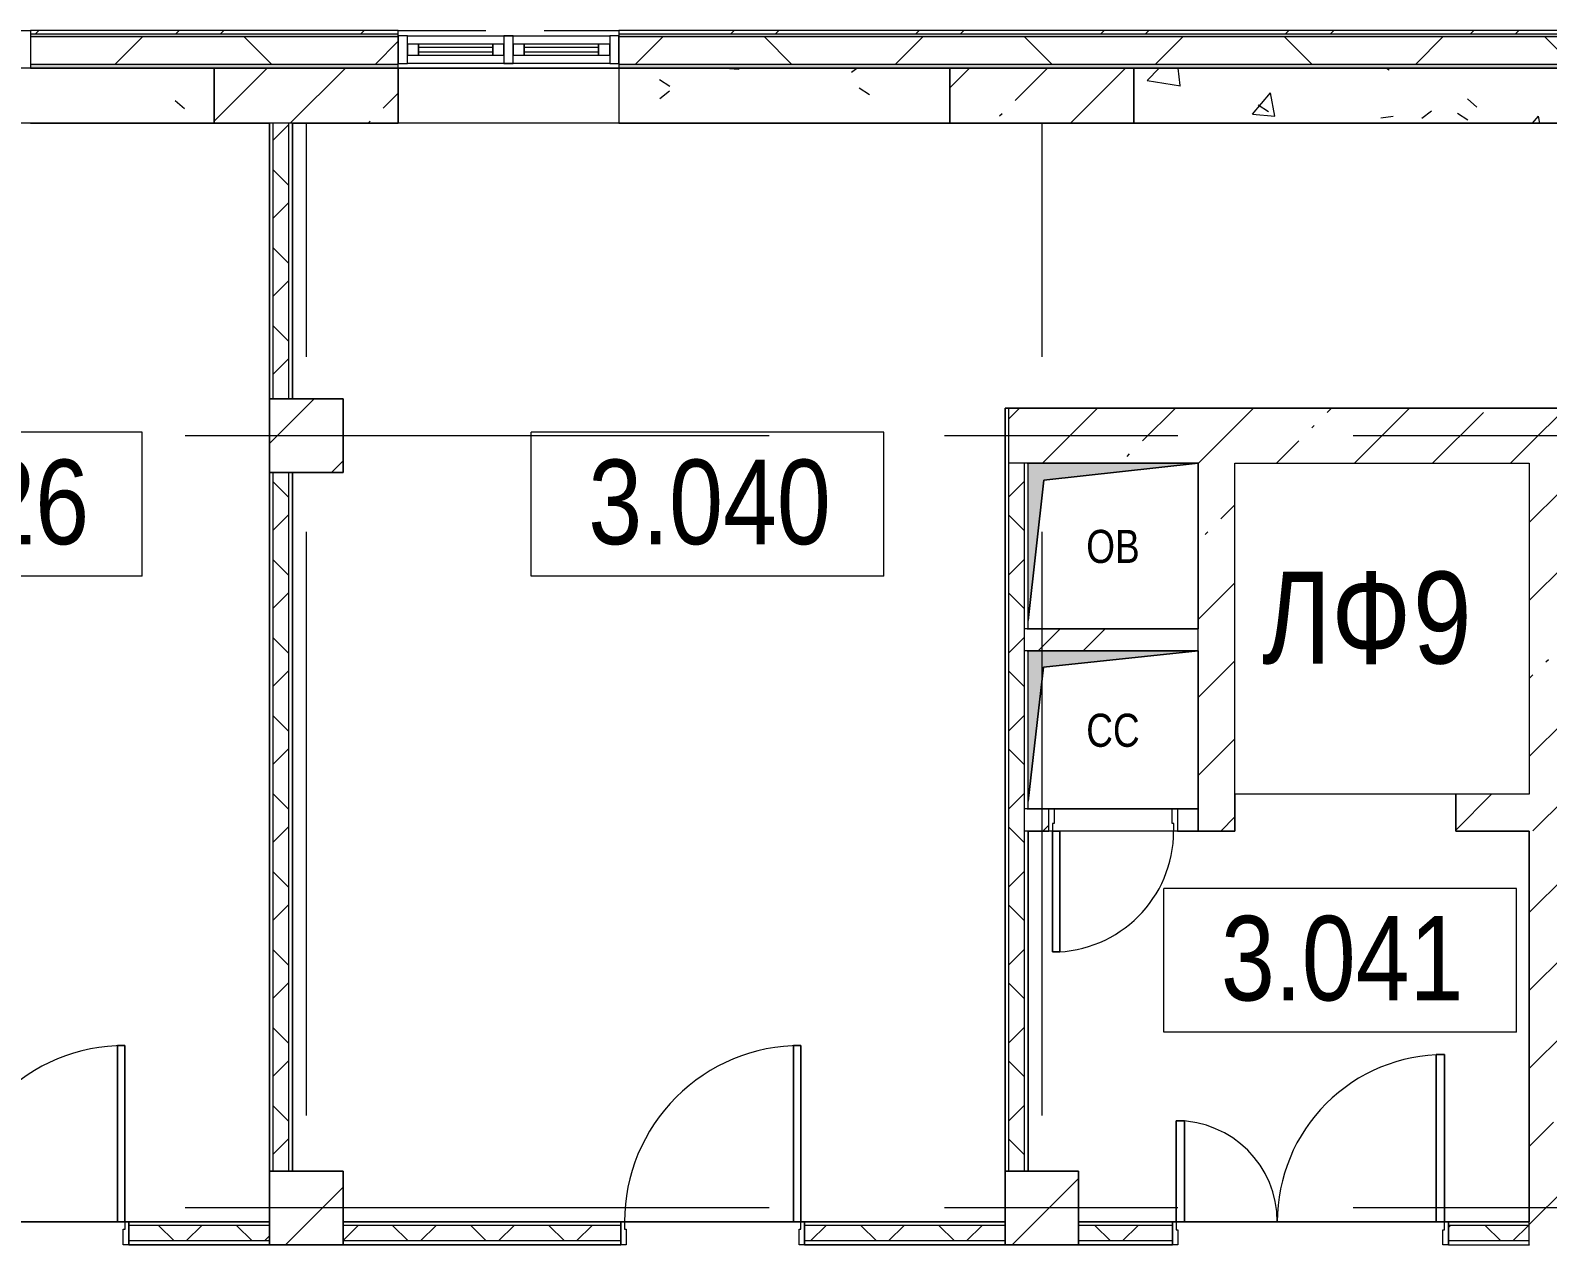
# Model space of a CAD drawing. Header units: millimetres. Extents: x 92932 to 275892, y -43515 to 30371.
# Drawn here: x 200677 to 208927, y 19317 to 25922 of the extents above; entities that cross this region are included whole.
import ezdxf

# ---------------------------------------------------------------- set-up
doc = ezdxf.new("R2010")
doc.units = ezdxf.units.MM
for name, pattern in [('IMPORT-01 Штриховая _2 мм_', [600, 400, -200]), ('Осевые', [6350, 1270, -952.5, 3175, -952.5]), ('Сверху', [793.75, 476.25, -317.5])]:
    doc.linetypes.add(name, pattern=pattern)
for name, color, linetype, lineweight in [('_Разделитель помещений_', 7, 'IMPORT-01 Штриховая _2 мм_', 9), ('Двери', 7, 'Continuous', 9), ('Импосты витража', 7, 'Continuous', 9), ('Импосты витража-1', 7, 'Continuous', 18), ('Каркас_Импост', 7, 'Continuous', 9), ('Марки помещений', 7, 'Continuous', 9), ('Обобщенные модели', 7, 'Continuous', 9), ('Обобщенные модели-3', 7, 'Continuous', 18), ('Общие ребра', 7, 'Continuous', 9), ('Окна', 7, 'Continuous', 9), ('Окна-1', 7, 'Сверху', 9), ('Окна-2', 7, 'Continuous', 18), ('Оси-1', 7, 'Осевые', 9), ('Панель', 7, 'Continuous', 9), ('Перекрытия', 7, 'Continuous', 9), ('Стены', 7, 'Continuous', 9), ('Стены-1', 7, 'Continuous', 18), ('Текстовые примечания', 7, 'Continuous', 9), ('Типовые аннотации', 7, 'Continuous', 9), ('Черная _1 сплошная', 7, 'Continuous', 9), ('Штриховка разреза-1', 7, 'Continuous', 9), ('Элементы узлов', 7, 'Continuous', 9)]:
    doc.layers.add(name, color=color, linetype=linetype, lineweight=lineweight)
doc.layers.add('Обобщенные модели-2', color=7, linetype='Continuous', lineweight=9, true_color=0xffbc79)
doc.styles.add('Arial', font='Arial.ttf', dxfattribs={"width": 0.8, "height": 180})
doc.styles.add('Arial Narrow', font='Arial Narrow.ttf', dxfattribs={"height": 500})
doc.styles.add('Arial Narrow_1', font='Arial Narrow.ttf', dxfattribs={"height": 460})
pattern_1 = [(45, (120245.78, 0), (-212.132, 212.132), []), (135, (120245.78, 0), (-212.132, -212.132), [])]
pattern_2 = [(45, (0, 0), (-493.914, 493.914), []), (45, (493.9, 0), (-493.914, 493.914), [873.125, -174.625, 6.706, -167.919])]
pattern_3 = [(45, (120245.8, 0), (-424.264, 424.264), [600, -100, 20, -100]), (45, (120245.8, 424), (-424.264, 424.264), [])]
pattern_4 = [(0, (120245.78, 0), (812.8, 203.2), [67.056, -542.544, 67.056, -542.544, -3251.2]), (0, (120245.78, 0), (812.8, 203.2), [-1219.2, 67.056, -1152.144, 67.056, -542.544, -1422.4]), (0, (120245.78, 0), (812.8, 203.2), [-3048, 67.056, -339.344, 67.056, -948.944]), (120, (120550.58, 101.6), (-582.37636, 602.30545), [67.056, -542.544, 67.056, -542.544, -3251.2]), (120, (120550.58, 101.6), (-582.37636, 602.30545), [-1219.2, 67.056, -1152.144, 67.056, -542.544, -1422.4]), (120, (120550.58, 101.6), (-582.37636, 602.30545), [-3048, 67.056, -339.344, 67.056, -948.944]), (240, (120652.18, 508), (-230.42364, -805.50545), [67.056, -542.544, 67.056, -542.544, -3251.2]), (240, (120652.18, 508), (-230.42364, -805.50545), [-1219.2, 67.056, -1152.144, 67.056, -542.544, -1422.4]), (240, (120652.18, 508), (-230.42364, -805.50545), [-3048, 67.056, -339.344, 67.056, -948.944])]
pattern_5 = [(45, (120245.8, 0), (-502.8943, 502.8943), []), (45, (120245.8, 762), (-502.8943, 502.8943), [])]
pattern_6 = [(50, (120245.8, 0), (1457.472, -127.512), [152.4, -1676.4]), (355, (120245.8, 0), (-281.942, 1528.454), [121.92, -1341.12]), (100.451, (120367.2, -10.6), (1175.541, 1400.933), [129.52, -1424.72]), (46.184, (120245.8, 406.4), (2168.632, -336.342), [228.6, -2514.6]), (96.636, (120426.5, 378.4), (1899.22, 1979.42), [194.28, -2137.08]), (351.184, (120245.8, 406.4), (1899.24, 1979.4), [182.88, -2011.68]), (21, (120449, 304.8), (1212.915, -818.121), [152.4, -1676.4]), (326, (120449, 304.8), (494.417, 1473.504), [121.92, -1341.12]), (71.451, (120550, 236.6), (1707.337, 655.37), [129.52, -1424.72]), (37.5, (120245.8, 0), (24.7094, 676.4402), [67.056, -1257.808, 67.056, -1294.384, -1346.2]), (37.5, (120245.8, 0), (24.7094, 676.4402), [-2686.304, 67.056, -1279.144]), (7.5, (120245.8, 0), (534.558, 801.444), [67.056, -709.168, 67.056, -1227.328, -513.08]), (7.5, (120245.8, 0), (534.558, 801.444), [-2070.608, 67.056, -446.024]), (327.5, (119792.65, 0), (1084.7275, -45.8312), [67.056, -440.944, 67.056, -1517.904, -2103.12]), (327.5, (119792.65, 0), (1084.7275, -45.8312), [-2092.96, 67.056, -2036.064]), (317.5, (119589.45, 0), (1185.035, 203.414), [67.056, -593.344, 67.056, -985.52, -1493.52]), (317.5, (119589.45, 0), (1185.035, 203.414), [-1712.976, 67.056, -1426.464])]

# ---------------------------------------------------------------- blocks, each defined once
blk = doc.blocks.new('Дверь - Полуторная_001 - ДВ20__21-15-6256089-План 3-го этажа на отм_ _4_200')
at = {"layer": 'Двери'}
for p, q in [((-729, -62.5), (-684, -62.5)), ((-729, -971.5), (-729, -62.5)), ((-684, -62.5), (-684, -971.5)), ((729, -62.5), (684, -62.5)), ((684, -62.5), (684, -611.5)), ((729, -611.5), (729, -62.5)), ((684, -611.5), (729, -611.5)), ((-684, -971.5), (-729, -971.5))]:
    blk.add_line(p, q, dxfattribs=at)
for centre, radius, start, end in [((-729, -62.5), 909, 270, 0), ((729, -62.5), 549, 180, 270)]:
    blk.add_arc(centre, radius, start, end, dxfattribs=at)
at = {"layer": 'Каркас_Импост'}
for p, q in [((-750, 62.5), (-720, 62.5)), ((-750, -62.5), (-750, 62.5)), ((-720, 62.5), (-720, -17.5)), ((720, 62.5), (750, 62.5)), ((720, -17.5), (720, 62.5)), ((750, 62.5), (750, -62.5)), ((-730, -62.5), (-750, -62.5)), ((-730, -17.5), (-730, -62.5)), ((-720, -17.5), (-730, -17.5)), ((730, -17.5), (720, -17.5)), ((730, -62.5), (730, -17.5)), ((750, -62.5), (730, -62.5))]:
    blk.add_line(p, q, dxfattribs=at)
at = {"layer": 'Панель'}
for p, q in [((-684, -62.5), (-729, -62.5)), ((-729, -62.5), (-729, -971.5)), ((-684, -971.5), (-684, -62.5)), ((684, -62.5), (729, -62.5)), ((684, -611.5), (684, -62.5)), ((729, -62.5), (729, -611.5)), ((729, -611.5), (684, -611.5)), ((-729, -971.5), (-684, -971.5))]:
    blk.add_line(p, q, dxfattribs=at)
blk = doc.blocks.new('Дверь - Однопольная - ДВ11__21х10-6240696-План 3-го этажа на отм_ _4_200')
at = {"layer": 'Двери'}
for p, q in [((-479, -62.5), (-439, -62.5)), ((-479, -1020.5), (-479, -62.5)), ((-439, -62.5), (-439, -1020.5)), ((-439, -1020.5), (-479, -1020.5))]:
    blk.add_line(p, q, dxfattribs=at)
blk.add_arc((-479, -62.5), 958, 270, 0, dxfattribs=at)
at = {"layer": 'Каркас_Импост'}
for p, q in [((-500, 62.5), (-470, 62.5)), ((-500, -62.5), (-500, 62.5)), ((-470, 62.5), (-470, -22.5)), ((470, 62.5), (500, 62.5)), ((470, -22.5), (470, 62.5)), ((500, 62.5), (500, -62.5)), ((-480, -62.5), (-500, -62.5)), ((-480, -22.5), (-480, -62.5)), ((-470, -22.5), (-480, -22.5)), ((480, -22.5), (470, -22.5)), ((480, -62.5), (480, -22.5)), ((500, -62.5), (480, -62.5))]:
    blk.add_line(p, q, dxfattribs=at)
at = {"layer": 'Панель'}
for p, q in [((-439, -62.5), (-479, -62.5)), ((-479, -62.5), (-479, -1020.5)), ((-439, -1020.5), (-439, -62.5)), ((-479, -1020.5), (-439, -1020.5))]:
    blk.add_line(p, q, dxfattribs=at)
blk = doc.blocks.new('Обобщенные модели 6 - Обобщенные модели 6-1062437-План 3-го этажа на отм_ _4_200')
at = {"layer": 'Обобщенные модели'}
h = blk.add_hatch(dxfattribs=at)
h.set_pattern_fill('FP_3', color=256, style=0, pattern_type=2)
h.set_pattern_definition(pattern_2)
h.paths.add_polyline_path([(82131.6, 23517.1), (82131.6, 23917.1), (81731.6, 23917.1), (81731.6, 23517.1)], flags=0)
at = {"layer": 'Обобщенные модели-3'}
for p, q in [((82131.6, 23917.1), (81731.6, 23917.1)), ((81731.6, 23917.1), (81731.6, 23517.1)), ((82131.6, 23517.1), (82131.6, 23917.1)), ((81731.6, 23517.1), (82131.6, 23517.1))]:
    blk.add_line(p, q, dxfattribs=at)
blk = doc.blocks.new('Обобщенные модели 12 - Обобщенные модели 12-1067619-План 3-го этажа на отм_ _4_200')
at = {"layer": 'Обобщенные модели'}
h = blk.add_hatch(dxfattribs=at)
h.set_pattern_fill('FP_3', color=256, style=0, pattern_type=2)
h.set_pattern_definition(pattern_2)
h.paths.add_polyline_path([(82131.6, 19317.1), (82131.6, 19717.1), (81731.6, 19717.1), (81731.6, 19317.1)], flags=0)
h = blk.add_hatch(dxfattribs=at)
h.set_pattern_fill('FP_3', color=256, style=0, pattern_type=2)
h.set_pattern_definition(pattern_2)
h.paths.add_polyline_path([(86131.6, 19317.1), (86131.6, 19717.1), (85731.6, 19717.1), (85731.6, 19317.1)], flags=0)
at = {"layer": 'Обобщенные модели-3'}
for p, q in [((82131.6, 19717.1), (81731.6, 19717.1)), ((81731.6, 19717.1), (81731.6, 19317.1)), ((82131.6, 19317.1), (82131.6, 19717.1)), ((86131.6, 19717.1), (85731.6, 19717.1)), ((85731.6, 19717.1), (85731.6, 19317.1)), ((86131.6, 19317.1), (86131.6, 19717.1)), ((81731.6, 19317.1), (82131.6, 19317.1)), ((85731.6, 19317.1), (86131.6, 19317.1))]:
    blk.add_line(p, q, dxfattribs=at)
blk = doc.blocks.new('M_Окно-Квадратный проем - 1200 x 11450 mm-V11-План 3-го этажа на отм_ _4_200')
at = {"layer": 'Окна'}
for p, q in [((-608.2, -102.5), (-608.2, 102.5)), ((591.8, 102.5), (591.8, -102.5))]:
    blk.add_line(p, q, dxfattribs=at)
at = {"layer": 'Окна-1'}
for p, q in [((-608.2, 102.5), (591.8, 102.5)), ((591.8, -102.5), (-608.2, -102.5))]:
    blk.add_line(p, q, dxfattribs=at)
blk = doc.blocks.new('M_Окно-Квадратный проем - 1200 x 11450 mm-V12-План 3-го этажа на отм_ _4_200')
at = {"layer": 'Окна'}
for p, q in [((-608.2, -150), (-608.2, 150)), ((591.8, 150), (591.8, -150))]:
    blk.add_line(p, q, dxfattribs=at)
at = {"layer": 'Окна-1'}
for p, q in [((-608.2, 150), (591.8, 150)), ((591.8, -150), (-608.2, -150))]:
    blk.add_line(p, q, dxfattribs=at)
blk = doc.blocks.new('Панель окно - Верхнее левое-8277192-План 3-го этажа на отм_ _4_200')
at = {"layer": 'Окна'}
for p, q in [((202.5, 30), (-202.5, 30)), ((-202.5, 30), (-202.5, -30)), ((202.5, -30), (202.5, 30)), ((-202.5, -30), (202.5, -30))]:
    blk.add_line(p, q, dxfattribs=at)
at = {"layer": 'Окна-2'}
for p, q in [((-202.5, 30), (-262.5, 30)), ((-262.5, 30), (-262.5, -30)), ((-202.5, -30), (-202.5, 30)), ((202.5, 12.5), (-202.5, 12.5)), ((-202.5, 12.5), (-202.5, -12.5)), ((202.5, 30), (202.5, -30)), ((262.5, 30), (202.5, 30)), ((202.5, -12.5), (202.5, 12.5)), ((262.5, -30), (262.5, 30)), ((-262.5, -30), (-202.5, -30)), ((-202.5, -12.5), (202.5, -12.5)), ((202.5, -30), (262.5, -30))]:
    blk.add_line(p, q, dxfattribs=at)
blk = doc.blocks.new('Панель окно - Верхнее правое-8277188-План 3-го этажа на отм_ _4_200')
at = {"layer": 'Окна'}
for p, q in [((202.5, 30), (-202.5, 30)), ((-202.5, 30), (-202.5, -30)), ((202.5, -30), (202.5, 30)), ((-202.5, -30), (202.5, -30))]:
    blk.add_line(p, q, dxfattribs=at)
at = {"layer": 'Окна-2'}
for p, q in [((-202.5, 30), (-262.5, 30)), ((-262.5, 30), (-262.5, -30)), ((-202.5, -30), (-202.5, 30)), ((202.5, 12.5), (-202.5, 12.5)), ((-202.5, 12.5), (-202.5, -12.5)), ((202.5, 30), (202.5, -30)), ((262.5, 30), (202.5, 30)), ((202.5, -12.5), (202.5, 12.5)), ((262.5, -30), (262.5, 30)), ((-262.5, -30), (-202.5, -30)), ((-202.5, -12.5), (202.5, -12.5)), ((202.5, -30), (262.5, -30))]:
    blk.add_line(p, q, dxfattribs=at)
blk = doc.blocks.new('Прямоугольный импост - Прямоугольный импост 1-2037709-План 3-го этажа на отм_ _4_200')
at = {"layer": 'Импосты витража-1'}
for p, q in [((-50, 75), (0, 75)), ((-50, -75), (-50, 75)), ((0, 75), (0, -75)), ((0, -75), (-50, -75))]:
    blk.add_line(p, q, dxfattribs=at)
blk = doc.blocks.new('Прямоугольный импост - Прямоугольный импост 1-2108582-План 3-го этажа на отм_ _4_200')
at = {"layer": 'Импосты витража-1'}
for p, q in [((-25, 75), (25, 75)), ((-25, -75), (-25, 75)), ((25, 75), (25, -75)), ((25, -75), (-25, -75))]:
    blk.add_line(p, q, dxfattribs=at)
blk = doc.blocks.new('Прямоугольный импост - Прямоугольный импост 1-2125096-План 3-го этажа на отм_ _4_200')
at = {"layer": 'Импосты витража'}
for p, q in [((82481.6, 25742.1), (82481.6, 25892.1)), ((82481.6, 25892.1), (83031.6, 25892.1)), ((83031.6, 25742.1), (82481.6, 25742.1))]:
    blk.add_line(p, q, dxfattribs=at)
blk = doc.blocks.new('Прямоугольный импост - Прямоугольный импост 1-2125097-План 3-го этажа на отм_ _4_200')
at = {"layer": 'Импосты витража'}
for p, q in [((83031.6, 25892.1), (83581.6, 25892.1)), ((83581.6, 25892.1), (83581.6, 25742.1)), ((83581.6, 25742.1), (83031.6, 25742.1))]:
    blk.add_line(p, q, dxfattribs=at)
blk = doc.blocks.new('Прямоугольный импост - Прямоугольный импост 1-2037714-План 3-го этажа на отм_ _4_200')
at = {"layer": 'Импосты витража-1'}
for p, q in [((0, 75), (-50, 75)), ((-50, 75), (-50, -75)), ((0, -75), (0, 75)), ((-50, -75), (0, -75))]:
    blk.add_line(p, q, dxfattribs=at)
blk = doc.blocks.new('170_ОтверстиеПрямоугольноеВертикальное - 170_ОтверстиеПрямоугольноеВертикальное-5689156-План 3-го этажа на отм_ _4_200')
at = {"layer": 'Обобщенные модели'}
for p, q in [((-465, 450), (465, 450)), ((465, 450), (465, -450)), ((465, -450), (-465, -450))]:
    blk.add_line(p, q, dxfattribs=at)
blk = doc.blocks.new('170_ОтверстиеПрямоугольноеВертикальное - 170_ОтверстиеПрямоугольноеВертикальное-5689158-План 3-го этажа на отм_ _4_200')
at = {"layer": 'Обобщенные модели'}
for p, q in [((-465, 430), (465, 430)), ((465, 430), (465, -430)), ((465, -430), (-465, -430))]:
    blk.add_line(p, q, dxfattribs=at)
blk = doc.blocks.new('Дверь - Однопольная без ручки - ДТ2_21х7-6220680-План 3-го этажа на отм_ _4_200')
at = {"layer": 'Двери'}
for p, q in [((-329, -60), (-289, -60)), ((-329, -718), (-329, -60)), ((-289, -60), (-289, -718)), ((-289, -718), (-329, -718))]:
    blk.add_line(p, q, dxfattribs=at)
blk.add_arc((-329, -60), 658, 270, 0, dxfattribs=at)
at = {"layer": 'Каркас_Импост'}
for p, q in [((-350, 60), (-320, 60)), ((-350, -60), (-350, 60)), ((-320, 60), (-320, -20)), ((320, 60), (350, 60)), ((320, -20), (320, 60)), ((350, 60), (350, -60)), ((-330, -60), (-350, -60)), ((-330, -20), (-330, -60)), ((-320, -20), (-330, -20)), ((330, -20), (320, -20)), ((330, -60), (330, -20)), ((350, -60), (330, -60))]:
    blk.add_line(p, q, dxfattribs=at)
at = {"layer": 'Панель'}
for p, q in [((-289, -60), (-329, -60)), ((-329, -60), (-329, -718)), ((-289, -718), (-289, -60)), ((-329, -718), (-289, -718))]:
    blk.add_line(p, q, dxfattribs=at)
blk = doc.blocks.new('M_Дверь-Проем - 1200 x 2200 mm-4670835-План 3-го этажа на отм_ _4_200')
at = {"layer": 'Черная _1 сплошная'}
blk.add_line((-608.2, -100), (591.8, -100), dxfattribs=at)
blk = doc.blocks.new('Марка помещения_Р - Марка помещения-4575829-План 3-го этажа на отм_ _4_200')
at = {"layer": 'Марки помещений'}
for p, q in [((-4.79375, -1.95625), (-4.79375, 1.95625)), ((4.79375, 1.95625), (-4.79375, 1.95625)), ((4.79375, -1.95625), (4.79375, 1.95625)), ((4.79375, -1.95625), (-4.79375, -1.95625))]:
    blk.add_line(p, q, dxfattribs=at)

msp = doc.modelspace()

# ---------------------------------------------------------------- hatches: boundary and pattern name
at = {"layer": 'Штриховка разреза-1'}
h = msp.add_hatch(dxfattribs=at)
h.set_pattern_fill('FP_12', color=256, style=0, pattern_type=2)
h.set_pattern_definition(pattern_5)
h.paths.add_polyline_path([(182259.4, 25902.1), (186677.4, 25902.1), (186677.4, 25922.1), (182259.4, 25922.1)], flags=0)
h.paths.add_polyline_path([(219677.4, 25902.1), (219677.4, 25922.1), (217877.4, 25922.1), (217877.4, 25902.1)], flags=0)
h.paths.add_polyline_path([(214877.4, 25902.1), (216677.4, 25902.1), (216677.4, 25922.1), (214877.4, 25922.1)], flags=0)
h.paths.add_polyline_path([(189877.4, 25902.1), (189877.4, 25922.1), (187877.4, 25922.1), (187877.4, 25902.1)], flags=0)
h.paths.add_polyline_path([(213661.4, 25902.1), (213677.4, 25902.1), (213677.4, 25922.1), (203877.4, 25922.1), (203877.4, 25902.1), (206876.6, 25902.1)], flags=0)
h.paths.add_polyline_path([(193077.4, 25902.1), (193077.4, 25922.1), (191077.4, 25922.1), (191077.4, 25902.1)], flags=0)
h.paths.add_polyline_path([(194277.4, 25902.1), (196277.4, 25902.1), (196277.4, 25922.1), (194277.4, 25922.1)], flags=0)
h.paths.add_polyline_path([(202677.4, 25902.1), (202677.4, 25922.1), (200677.4, 25922.1), (200677.4, 25902.1)], flags=0)
h.paths.add_polyline_path([(199477.4, 25902.1), (199477.4, 25922.1), (197477.4, 25922.1), (197477.4, 25902.1)], flags=0)
h = msp.add_hatch(dxfattribs=at)
h.set_pattern_fill('FP_13', color=256, style=0, pattern_type=2)
h.set_pattern_definition(pattern_4)
h.paths.add_polyline_path([(217877.4, 25887.1), (219677.4, 25887.1), (219677.4, 25902.1), (217877.4, 25902.1)], flags=0)
h.paths.add_polyline_path([(183129.7, 25887.1), (186677.4, 25887.1), (186677.4, 25902.1), (182259.4, 25902.1), (182259.4, 25887.1)], flags=0)
h.paths.add_polyline_path([(214877.4, 25887.1), (216677.4, 25887.1), (216677.4, 25902.1), (214877.4, 25902.1)], flags=0)
h.paths.add_polyline_path([(187877.4, 25887.1), (189877.4, 25887.1), (189877.4, 25902.1), (187877.4, 25902.1)], flags=0)
h.paths.add_polyline_path([(191077.4, 25887.1), (193077.4, 25887.1), (193077.4, 25902.1), (191077.4, 25902.1)], flags=0)
h.paths.add_polyline_path([(213677.4, 25887.1), (213677.4, 25902.1), (203877.4, 25902.1), (203877.4, 25887.1), (213661.4, 25887.1)], flags=0)
h.paths.add_polyline_path([(196277.4, 25887.1), (196277.4, 25902.1), (194277.4, 25902.1), (194277.4, 25887.1)], flags=0)
h.paths.add_polyline_path([(200677.4, 25887.1), (202677.4, 25887.1), (202677.4, 25902.1), (200677.4, 25902.1)], flags=0)
h.paths.add_polyline_path([(197477.4, 25887.1), (199477.4, 25887.1), (199477.4, 25902.1), (197477.4, 25902.1)], flags=0)
h = msp.add_hatch(dxfattribs=at)
h.set_pattern_fill('FP_14', color=256, style=0, pattern_type=2)
h.set_pattern_definition([(45, (120245.8, 0), (-707.107, 707.107), []), (135, (120245.8, 0), (-707.107, -707.107), [])])
h.paths.add_polyline_path([(197477.4, 25737.1), (199477.4, 25737.1), (199477.4, 25887.1), (197477.4, 25887.1), (197477.4, 25814.9)], flags=0)
h.paths.add_polyline_path([(219677.4, 25737.1), (219677.4, 25887.1), (217877.4, 25887.1), (217877.4, 25737.1)], flags=0)
h.paths.add_polyline_path([(182281.6, 25737.1), (186677.4, 25737.1), (186677.4, 25887.1), (182259.4, 25887.1), (182259.4, 25737.1)], flags=0)
h.paths.add_polyline_path([(214877.4, 25737.1), (216677.4, 25737.1), (216677.4, 25887.1), (214877.4, 25887.1)], flags=0)
h.paths.add_polyline_path([(213661.4, 25737.1), (213677.4, 25737.1), (213677.4, 25887.1), (203877.4, 25887.1), (203877.4, 25737.1), (206876.6, 25737.1)], flags=0)
h.paths.add_polyline_path([(187877.4, 25737.1), (189877.4, 25737.1), (189877.4, 25887.1), (187877.4, 25887.1), (187877.4, 25814.9)], flags=0)
h.paths.add_polyline_path([(191077.4, 25737.1), (193077.4, 25737.1), (193077.4, 25887.1), (191077.4, 25887.1), (191077.4, 25814.9)], flags=0)
h.paths.add_polyline_path([(196277.4, 25737.1), (196277.4, 25887.1), (194277.4, 25887.1), (194277.4, 25737.1)], flags=0)
h.paths.add_polyline_path([(201787.9, 25737.1), (202677.4, 25737.1), (202677.4, 25887.1), (200677.4, 25887.1), (200677.4, 25737.1)], flags=0)
h = msp.add_hatch(dxfattribs=at)
h.set_pattern_fill('FP_13', color=256, style=0, pattern_type=2)
h.set_pattern_definition(pattern_4)
h.paths.add_polyline_path([(198395.5, 25717.1), (199477.4, 25717.1), (199477.4, 25737.1), (197477.4, 25737.1), (197477.4, 25717.1)], flags=0)
h.paths.add_polyline_path([(182259.4, 25717.1), (186677.4, 25717.1), (186677.4, 25737.1), (182259.4, 25737.1)], flags=0)
h.paths.add_polyline_path([(219677.4, 25717.1), (219677.4, 25737.1), (217877.4, 25737.1), (217877.5, 25717.1), (218877.5, 25717.1)], flags=0)
h.paths.add_polyline_path([(194277.4, 25717.1), (196277.4, 25717.1), (196277.4, 25737.1), (194277.4, 25737.1)], flags=0)
h.paths.add_polyline_path([(216677.4, 25717.1), (216677.4, 25737.1), (214877.4, 25737.1), (214877.4, 25717.1)], flags=0)
h.paths.add_polyline_path([(213661.4, 25717.1), (213677.4, 25717.1), (213677.4, 25737.1), (203877.4, 25737.1), (203877.4, 25717.1), (212677.5, 25717.1)], flags=0)
h.paths.add_polyline_path([(187877.4, 25717.1), (189877.4, 25717.1), (189877.4, 25737.1), (187877.4, 25737.1)], flags=0)
h.paths.add_polyline_path([(200677.4, 25717.1), (202677.4, 25717.1), (202677.4, 25737.1), (200677.4, 25737.1)], flags=0)
h.paths.add_polyline_path([(191077.4, 25717.1), (193077.4, 25717.1), (193077.4, 25737.1), (191077.4, 25737.1)], flags=0)
h = msp.add_hatch(dxfattribs=at)
h.set_pattern_fill('FP_15', color=256, style=0, pattern_type=2)
h.set_pattern_definition(pattern_6)
h.paths.add_polyline_path([(201677.4, 25417.1), (201677.4, 25717.1), (200677.4, 25717.1), (200677.4, 25417.1)], flags=0)
h = msp.add_hatch(dxfattribs=at)
h.set_pattern_fill('FP_1', color=256, style=0, pattern_type=2)
h.set_pattern_definition(pattern_3)
h.paths.add_polyline_path([(202102.4, 25417.1), (202677.4, 25417.1), (202677.4, 25717.1), (201677.4, 25717.1), (201677.4, 25417.1), (202082.4, 25417.1)], flags=0)
h = msp.add_hatch(dxfattribs=at)
h.set_pattern_fill('FP_15', color=256, style=0, pattern_type=2)
h.set_pattern_definition(pattern_6)
h.paths.add_polyline_path([(205677.4, 25417.1), (205677.4, 25717.1), (203877.4, 25717.1), (203877.4, 25417.1)], flags=0)
h = msp.add_hatch(dxfattribs=at)
h.set_pattern_fill('FP_1', color=256, style=0, pattern_type=2)
h.set_pattern_definition(pattern_3)
h.paths.add_polyline_path([(206677.4, 25417.1), (206677.4, 25717.1), (205677.4, 25717.1), (205677.4, 25417.1)], flags=0)
h = msp.add_hatch(dxfattribs=at)
h.set_pattern_fill('FP_15', color=256, style=0, pattern_type=2)
h.set_pattern_definition(pattern_6)
h.paths.add_polyline_path([(211677.4, 25417.1), (211677.4, 25717.1), (206677.4, 25717.1), (206677.4, 25417.1), (206876.6, 25417.1)], flags=0)
h = msp.add_hatch(dxfattribs=at)
h.set_pattern_fill('FP_2', color=256, style=0, pattern_type=2)
h.set_pattern_definition(pattern_1)
h.paths.add_polyline_path([(202082.4, 23917.1), (202082.4, 25417.1), (201997.4, 25417.1), (201997.4, 23917.1)], flags=0)
h = msp.add_hatch(dxfattribs=at)
h.set_pattern_fill('FP_1', color=256, style=0, pattern_type=2)
h.set_pattern_definition(pattern_3)
h.paths.add_polyline_path([(206082.4, 23567.1), (207027.4, 23567.1), (207027.4, 23867.1), (205997.4, 23867.1), (205997.4, 23567.1)], flags=0)
h = msp.add_hatch(dxfattribs=at)
h.set_pattern_fill('FP_1', color=256, style=0, pattern_type=2)
h.set_pattern_definition(pattern_3)
h.paths.add_polyline_path([(207227.4, 21767.1), (207227.4, 23867.1), (207027.4, 23867.1), (207027.4, 21767.1)], flags=0)
h = msp.add_hatch(dxfattribs=at)
h.set_pattern_fill('FP_1', color=256, style=0, pattern_type=2)
h.set_pattern_definition(pattern_3)
h.paths.add_polyline_path([(208827.4, 23567.1), (208827.4, 23867.1), (207227.4, 23867.1), (207227.4, 23567.1), (208572.8, 23567.1)], flags=0)
h = msp.add_hatch(dxfattribs=at)
h.set_pattern_fill('FP_1', color=256, style=0, pattern_type=2)
h.set_pattern_definition(pattern_3)
h.paths.add_polyline_path([(208827.4, 21767.1), (209027.4, 21767.1), (209027.4, 23867.1), (208827.4, 23867.1), (208827.4, 23567.1)], flags=0)
h = msp.add_hatch(dxfattribs=at)
h.set_pattern_fill('FP_2', color=256, style=0, pattern_type=2)
h.set_pattern_definition(pattern_1)
h.paths.add_polyline_path([(202082.4, 19717.1), (202082.4, 23517.1), (201997.4, 23517.1), (201997.4, 19717.1)], flags=0)
h = msp.add_hatch(dxfattribs=at)
h.set_pattern_fill('FP_2', color=256, style=0, pattern_type=2)
h.set_pattern_definition(pattern_1)
h.paths.add_polyline_path([(206082.4, 19717.1), (206082.4, 23567.1), (205997.4, 23567.1), (205997.4, 19717.1)], flags=0)
h = msp.add_hatch(dxfattribs=at)
h.set_pattern_fill('FP_12', color=256, style=0, pattern_type=2)
h.set_pattern_definition(pattern_5)
h.paths.add_polyline_path([(207027.4, 22547.1), (207027.4, 22667.1), (206082.4, 22667.1), (206082.4, 22547.1), (206876.6, 22547.1)], flags=0)
h = msp.add_hatch(dxfattribs=at)
h.set_pattern_fill('FP_1', color=256, style=0, pattern_type=2)
h.set_pattern_definition(pattern_3)
h.paths.add_polyline_path([(209027.4, 21567.1), (209027.4, 21767.1), (208427.4, 21767.1), (208427.4, 21567.1), (208827.4, 21567.1)], flags=0)
h.paths.add_polyline_path([(207227.4, 21567.1), (207227.4, 21767.1), (207027.4, 21767.1), (207027.4, 21567.1)], flags=0)
h = msp.add_hatch(dxfattribs=at)
h.set_pattern_fill('FP_12', color=256, style=0, pattern_type=2)
h.set_pattern_definition(pattern_5)
h.paths.add_polyline_path([(207027.4, 21567.1), (207027.4, 21687.1), (206914.9, 21687.1), (206914.9, 21567.1)], flags=0)
h.paths.add_polyline_path([(206082.4, 21567.1), (206214.9, 21567.1), (206214.9, 21687.1), (206082.4, 21687.1)], flags=0)
h = msp.add_hatch(dxfattribs=at)
h.set_pattern_fill('FP_1', color=256, style=0, pattern_type=2)
h.set_pattern_definition(pattern_3)
h.paths.add_polyline_path([(208827.4, 15117.1), (209027.4, 15117.1), (209027.4, 16917.1), (208827.4, 16917.1), (208827.4, 15237.1)], flags=0)
h.paths.add_polyline_path([(209027.4, 17917.1), (209027.4, 21567.1), (208827.4, 21567.1), (208827.4, 17917.1)], flags=0)
h = msp.add_hatch(dxfattribs=at)
h.set_pattern_fill('FP_2', color=256, style=0, pattern_type=2)
h.set_pattern_definition(pattern_1)
h.paths.add_polyline_path([(201977.4, 19337.1), (201977.4, 19422.1), (201212.4, 19422.1), (201212.4, 19337.1)], flags=0)
h.paths.add_polyline_path([(200091.7, 19337.1), (200212.4, 19337.1), (200212.4, 19422.1), (198377.4, 19422.1), (198377.4, 19337.1), (198395.5, 19337.1)], flags=0)
h = msp.add_hatch(dxfattribs=at)
h.set_pattern_fill('FP_2', color=256, style=0, pattern_type=2)
h.set_pattern_definition(pattern_1)
h.paths.add_polyline_path([(205977.4, 19337.1), (205977.4, 19422.1), (204887.4, 19422.1), (204887.4, 19337.1), (205180.4, 19337.1)], flags=0)
h.paths.add_polyline_path([(203887.4, 19337.1), (203887.4, 19422.1), (202377.4, 19422.1), (202377.4, 19337.1), (203484.1, 19337.1)], flags=0)
h = msp.add_hatch(dxfattribs=at)
h.set_pattern_fill('FP_2', color=256, style=0, pattern_type=2)
h.set_pattern_definition(pattern_1)
h.paths.add_polyline_path([(208572.8, 19337.1), (208827.4, 19337.1), (208827.4, 19422.1), (208387.4, 19422.1), (208387.4, 19337.1)], flags=0)
h.paths.add_polyline_path([(206887.4, 19337.1), (206887.4, 19422.1), (206377.4, 19422.1), (206377.4, 19337.1), (206876.6, 19337.1)], flags=0)
at = {"layer": 'Элементы узлов'}
for points in [[(206102.4, 22711.3), (206188.9, 23475.6), (207027.4, 23567.1), (206102.4, 23567.1), (206102.4, 23562.1)], [(206102.4, 21730.2), (206186.9, 22457.6), (207027.4, 22547.1), (206102.4, 22547.1), (206102.4, 22541.1)]]:
    msp.add_hatch(color=256, dxfattribs=at).paths.add_polyline_path(points, flags=0)

# ---------------------------------------------------------------- linework, layer by layer
at = {"layer": '_Разделитель помещений_'}
msp.add_line((220132.4, 25417.1), (182277.4, 25417.1), dxfattribs=at)
at = {"layer": 'Обобщенные модели-2'}
for p, q in [((207027.4, 23567.1), (206377.4, 23567.1)), ((207027.4, 22667.1), (207027.4, 23567.1)), ((206377.4, 22667.1), (207027.4, 22667.1))]:
    msp.add_line(p, q, dxfattribs=at)
at = {"layer": 'Общие ребра'}
for p, q in [((202677.4, 25902.1), (200677.4, 25902.1)), ((202677.4, 25887.1), (200677.4, 25887.1)), ((213677.4, 25902.1), (203877.4, 25902.1)), ((213677.4, 25887.1), (203877.4, 25887.1)), ((202677.4, 25737.1), (200677.4, 25737.1)), ((201677.4, 25417.1), (201677.4, 25717.1)), ((201677.4, 25717.1), (201677.4, 25417.1)), ((213677.4, 25737.1), (203877.4, 25737.1)), ((205677.4, 25417.1), (205677.4, 25717.1)), ((205677.4, 25717.1), (205677.4, 25417.1)), ((206677.4, 25717.1), (206677.4, 25417.1)), ((206677.4, 25417.1), (206677.4, 25717.1)), ((200677.4, 25417.1), (201677.4, 25417.1)), ((201997.4, 25417.1), (201977.4, 25417.1)), ((201997.4, 23917.1), (201997.4, 25417.1)), ((202082.4, 25417.1), (201997.4, 25417.1)), ((202102.4, 25417.1), (202082.4, 25417.1)), ((202082.4, 23917.1), (202082.4, 25417.1)), ((203877.4, 25417.1), (205677.4, 25417.1)), ((205997.4, 23567.1), (205997.4, 23867.1)), ((208827.4, 23867.1), (207227.4, 23867.1)), ((209027.4, 23867.1), (208827.4, 23867.1)), ((201997.4, 19717.1), (201997.4, 23517.1)), ((202082.4, 19717.1), (202082.4, 23517.1)), ((205997.4, 19717.1), (205997.4, 23567.1)), ((206082.4, 23567.1), (205997.4, 23567.1)), ((206102.4, 23567.1), (206082.4, 23567.1)), ((206082.4, 22667.1), (206082.4, 23567.1)), ((206082.4, 22547.1), (206082.4, 22667.1)), ((206102.4, 22667.1), (206082.4, 22667.1)), ((206082.4, 22547.1), (206082.4, 22667.1)), ((207027.4, 22547.1), (207027.4, 22667.1)), ((206082.4, 21687.1), (206082.4, 22547.1)), ((206102.4, 22547.1), (206082.4, 22547.1)), ((206082.4, 21567.1), (206082.4, 21687.1)), ((206102.4, 21687.1), (206082.4, 21687.1)), ((206082.4, 21567.1), (206082.4, 21687.1)), ((207027.4, 21687.1), (207027.4, 21567.1)), ((207027.4, 21567.1), (207027.4, 21687.1)), ((206082.4, 19717.1), (206082.4, 21567.1)), ((206102.4, 21567.1), (206082.4, 21567.1)), ((206104.4, 21567.1), (206214.9, 21567.1)), ((206914.9, 21567.1), (207027.4, 21567.1)), ((207027.4, 21567.1), (207227.4, 21567.1)), ((208427.4, 21567.1), (208827.4, 21567.1)), ((201977.4, 19442.1), (201212.4, 19442.1)), ((201977.4, 19422.1), (201212.4, 19422.1)), ((203887.4, 19422.1), (202377.4, 19422.1)), ((203887.4, 19442.1), (202379.4, 19442.1)), ((205977.4, 19442.1), (204887.4, 19442.1)), ((205977.4, 19422.1), (204887.4, 19422.1)), ((206887.4, 19422.1), (206377.4, 19422.1)), ((206887.4, 19442.1), (206379.4, 19442.1)), ((208827.4, 19442.1), (208387.4, 19442.1)), ((208827.4, 19422.1), (208387.4, 19422.1)), ((208827.4, 19422.1), (208827.4, 19442.1)), ((208827.4, 19337.1), (208827.4, 19422.1)), ((201977.4, 19337.1), (201212.4, 19337.1)), ((201212.4, 19317.1), (201977.4, 19317.1)), ((203887.4, 19337.1), (202377.4, 19337.1)), ((202377.4, 19317.1), (203887.4, 19317.1)), ((205977.4, 19337.1), (204887.4, 19337.1)), ((204887.4, 19317.1), (205977.4, 19317.1)), ((206887.4, 19337.1), (206377.4, 19337.1)), ((206377.4, 19317.1), (206887.4, 19317.1)), ((208827.4, 19337.1), (208387.4, 19337.1)), ((208387.4, 19317.1), (208827.4, 19317.1)), ((208827.4, 19317.1), (208827.4, 19337.1))]:
    msp.add_line(p, q, dxfattribs=at)
at = {"layer": 'Оси-1'}
for p, q in [((270417.4, 25417.1), (170811.4, 25417.1)), ((202177.4, 25417.1), (202177.4, -41737.8)), ((206177.4, 25417.1), (206177.4, -41737.8)), ((270417.4, 23717.1), (170811.4, 23717.1)), ((270417.4, 19517.1), (170811.4, 19517.1))]:
    msp.add_line(p, q, dxfattribs=at)
at = {"layer": 'Перекрытия'}
for p, q in [((212327.4, 25717.1), (182077.4, 25717.1)), ((201977.4, 25417.1), (198239.9, 25417.1)), ((201977.4, 19442.1), (201977.4, 25417.1)), ((212114.9, 25417.1), (202102.4, 25417.1)), ((202102.4, 25417.1), (202102.4, 23917.1)), ((202102.4, 23917.1), (202377.4, 23917.1)), ((202377.4, 23917.1), (202377.4, 23517.1)), ((205977.4, 19442.1), (205977.4, 23867.1)), ((205977.4, 23867.1), (212114.9, 23867.1)), ((202102.4, 23517.1), (202102.4, 19717.1)), ((202377.4, 23517.1), (202102.4, 23517.1)), ((206377.4, 23567.1), (207027.4, 23567.1)), ((207027.4, 23567.1), (207027.4, 22667.1)), ((207227.4, 21767.1), (207227.4, 23567.1)), ((207227.4, 23567.1), (208827.4, 23567.1)), ((208827.4, 23567.1), (208827.4, 21767.1)), ((207027.4, 22667.1), (206377.4, 22667.1)), ((207227.4, 21767.1), (207227.4, 21567.1)), ((208427.4, 21567.1), (208427.4, 21767.1)), ((207227.4, 21567.1), (206102.4, 21567.1)), ((206102.4, 21567.1), (206102.4, 19717.1)), ((208827.4, 21567.1), (208427.4, 21567.1)), ((208827.4, 19442.1), (208827.4, 21567.1)), ((202102.4, 19717.1), (202377.4, 19717.1)), ((202377.4, 19717.1), (202377.4, 19442.1)), ((206102.4, 19717.1), (206377.4, 19717.1)), ((206377.4, 19717.1), (206377.4, 19442.1)), ((198377.4, 19442.1), (201977.4, 19442.1)), ((201212.4, 19442.1), (200212.4, 19442.1)), ((201212.4, 19317.1), (201212.4, 19442.1)), ((202377.4, 19442.1), (205977.4, 19442.1)), ((204887.4, 19442.1), (203887.4, 19442.1)), ((203887.4, 19442.1), (203887.4, 19317.1)), ((204887.4, 19317.1), (204887.4, 19442.1)), ((206377.4, 19442.1), (208827.4, 19442.1)), ((208387.4, 19442.1), (206887.4, 19442.1)), ((206887.4, 19442.1), (206887.4, 19317.1)), ((208387.4, 19317.1), (208387.4, 19442.1)), ((203887.4, 19317.1), (201212.4, 19317.1)), ((206887.4, 19317.1), (204887.4, 19317.1))]:
    msp.add_line(p, q, dxfattribs=at)
at = {"layer": 'Стены'}
for p, q in [((202677.4, 25717.1), (202677.4, 25417.1)), ((202677.4, 25717.1), (203877.4, 25717.1)), ((203877.4, 25717.1), (203877.4, 25417.1))]:
    msp.add_line(p, q, dxfattribs=at)
at = {"layer": 'Стены-1'}
for p, q in [((202677.4, 25922.1), (200677.4, 25922.1)), ((200677.4, 25922.1), (200677.4, 25717.1)), ((202677.4, 25717.1), (202677.4, 25922.1)), ((213677.4, 25922.1), (203877.4, 25922.1)), ((203877.4, 25922.1), (203877.4, 25717.1)), ((200677.4, 25717.1), (202677.4, 25717.1)), ((201677.4, 25717.1), (200677.4, 25717.1)), ((202677.4, 25717.1), (201677.4, 25717.1)), ((202677.4, 25417.1), (202677.4, 25717.1)), ((203877.4, 25717.1), (213677.4, 25717.1)), ((205677.4, 25717.1), (203877.4, 25717.1)), ((203877.4, 25717.1), (203877.4, 25417.1)), ((206677.4, 25717.1), (205677.4, 25717.1)), ((211677.4, 25717.1), (206677.4, 25717.1)), ((201677.4, 25417.1), (201977.4, 25417.1)), ((201977.4, 25417.1), (201977.4, 23917.1)), ((202102.4, 23917.1), (202102.4, 25417.1)), ((202102.4, 25417.1), (202677.4, 25417.1)), ((205677.4, 25417.1), (206677.4, 25417.1)), ((206677.4, 25417.1), (211677.4, 25417.1)), ((201977.4, 23917.1), (202102.4, 23917.1)), ((205997.4, 23867.1), (205977.4, 23867.1)), ((205977.4, 23867.1), (205977.4, 23567.1)), ((207027.4, 23867.1), (205997.4, 23867.1)), ((207227.4, 23867.1), (207027.4, 23867.1)), ((201977.4, 23517.1), (201977.4, 19717.1)), ((202102.4, 23517.1), (201977.4, 23517.1)), ((202102.4, 19717.1), (202102.4, 23517.1)), ((205977.4, 23567.1), (205977.4, 19717.1)), ((206102.4, 22667.1), (206102.4, 23567.1)), ((206102.4, 23567.1), (207027.4, 23567.1)), ((207027.4, 23567.1), (207027.4, 22667.1)), ((207227.4, 21767.1), (207227.4, 23567.1)), ((207227.4, 23567.1), (208827.4, 23567.1)), ((208827.4, 23567.1), (208827.4, 21767.1)), ((207027.4, 22667.1), (206102.4, 22667.1)), ((206102.4, 21687.1), (206102.4, 22547.1)), ((206102.4, 22547.1), (207027.4, 22547.1)), ((207027.4, 22547.1), (207027.4, 21767.1)), ((207027.4, 21767.1), (207027.4, 21687.1)), ((207227.4, 21567.1), (207227.4, 21767.1)), ((208827.4, 21767.1), (208427.4, 21767.1)), ((208427.4, 21767.1), (208427.4, 21567.1)), ((206214.9, 21687.1), (206102.4, 21687.1)), ((206214.9, 21567.1), (206214.9, 21687.1)), ((207027.4, 21687.1), (206914.9, 21687.1)), ((206914.9, 21687.1), (206914.9, 21567.1)), ((206102.4, 19717.1), (206102.4, 21567.1)), ((206102.4, 21567.1), (206104.4, 21567.1)), ((208827.4, 21567.1), (208827.4, 19442.1)), ((201977.4, 19717.1), (202102.4, 19717.1)), ((205977.4, 19717.1), (206102.4, 19717.1)), ((201212.4, 19442.1), (201212.4, 19317.1)), ((201977.4, 19317.1), (201977.4, 19442.1)), ((202379.4, 19442.1), (202377.4, 19442.1)), ((202377.4, 19442.1), (202377.4, 19317.1)), ((203887.4, 19317.1), (203887.4, 19442.1)), ((204887.4, 19442.1), (204887.4, 19317.1)), ((205977.4, 19317.1), (205977.4, 19442.1)), ((206379.4, 19442.1), (206377.4, 19442.1)), ((206377.4, 19442.1), (206377.4, 19317.1)), ((206887.4, 19317.1), (206887.4, 19442.1)), ((208387.4, 19442.1), (208387.4, 19317.1)), ((208827.4, 19317.1), (208827.4, 19315.1))]:
    msp.add_line(p, q, dxfattribs=at)
at = {"layer": 'Элементы узлов'}
for p, q in [((207027.4, 23567.1), (206097.4, 23567.1)), ((207027.4, 23567.1), (206188.9, 23475.6)), ((206188.9, 23475.6), (207027.4, 23567.1)), ((207027.4, 22667.1), (207027.4, 23567.1)), ((206188.9, 23475.6), (206102.4, 22711.3)), ((206102.4, 22711.3), (206188.9, 23475.6)), ((206097.4, 22667.1), (207027.4, 22667.1)), ((207027.4, 22547.1), (206097.4, 22547.1)), ((207027.4, 22547.1), (206186.9, 22457.6)), ((206186.9, 22457.6), (207027.4, 22547.1)), ((207027.4, 21687.1), (207027.4, 22547.1)), ((206186.9, 22457.6), (206102.4, 21730.2)), ((206102.4, 21730.2), (206186.9, 22457.6)), ((206097.4, 21687.1), (207027.4, 21687.1))]:
    msp.add_line(p, q, dxfattribs=at)

# ---------------------------------------------------------------- block references
at = {"layer": 'Двери', "rotation": 180}
for name, p in [('M_Дверь-Проем - 1200 x 2200 mm-4670835-План 3-го этажа на отм_ _4_200', (207819.2, 21667.1)), ('Дверь - Однопольная - ДВ11__21х10-6240696-План 3-го этажа на отм_ _4_200', (200712.4, 19379.6)), ('Дверь - Однопольная - ДВ11__21х10-6240696-План 3-го этажа на отм_ _4_200', (204387.4, 19379.6)), ('Дверь - Полуторная_001 - ДВ20__21-15-6256089-План 3-го этажа на отм_ _4_200', (207637.4, 19379.6))]:
    msp.add_blockref(name, p, dxfattribs=at)
at = {"layer": 'Двери'}
msp.add_blockref('Дверь - Однопольная без ручки - ДТ2_21х7-6220680-План 3-го этажа на отм_ _4_200', (206564.9, 21627.1), dxfattribs=at)
at = {"layer": 'Импосты витража', "rotation": 180}
msp.add_blockref('Прямоугольный импост - Прямоугольный импост 1-2037714-План 3-го этажа на отм_ _4_200', (202677.4, 25817.1), dxfattribs=at)
at = {"layer": 'Импосты витража'}
for name in ['Прямоугольный импост - Прямоугольный импост 1-2125096-План 3-го этажа на отм_ _4_200', 'Прямоугольный импост - Прямоугольный импост 1-2125097-План 3-го этажа на отм_ _4_200']:
    msp.add_blockref(name, (120245.8, 0), dxfattribs=at)
at = {"layer": 'Импосты витража', "extrusion": (0, 0, -1), "rotation": 180}
for name, p in [('Прямоугольный импост - Прямоугольный импост 1-2108582-План 3-го этажа на отм_ _4_200', (-203277.4, 25817.1)), ('Прямоугольный импост - Прямоугольный импост 1-2037709-План 3-го этажа на отм_ _4_200', (-203877.4, 25817.1))]:
    msp.add_blockref(name, p, dxfattribs=at)
at = {"layer": 'Марки помещений', "xscale": 199.9999999999999, "yscale": 199.9999999999999, "zscale": 199.9999999999999}
for p in [(200326.3, 23345.2), (204358.9, 23345.2), (207798.7, 20863.7)]:
    msp.add_blockref('Марка помещения_Р - Марка помещения-4575829-План 3-го этажа на отм_ _4_200', p, dxfattribs=at)
at = {"layer": 'Обобщенные модели'}
for name, p in [('Обобщенные модели 6 - Обобщенные модели 6-1062437-План 3-го этажа на отм_ _4_200', (120245.8, 0)), ('170_ОтверстиеПрямоугольноеВертикальное - 170_ОтверстиеПрямоугольноеВертикальное-5689156-План 3-го этажа на отм_ _4_200', (206562.4, 23117.1)), ('170_ОтверстиеПрямоугольноеВертикальное - 170_ОтверстиеПрямоугольноеВертикальное-5689158-План 3-го этажа на отм_ _4_200', (206562.4, 22117.1)), ('Обобщенные модели 12 - Обобщенные модели 12-1067619-План 3-го этажа на отм_ _4_200', (120245.8, 0))]:
    msp.add_blockref(name, p, dxfattribs=at)
at = {"layer": 'Окна', "rotation": 180}
for name, p in [('M_Окно-Квадратный проем - 1200 x 11450 mm-V11-План 3-го этажа на отм_ _4_200', (200069.2, 25819.6)), ('M_Окно-Квадратный проем - 1200 x 11450 mm-V11-План 3-го этажа на отм_ _4_200', (203269.2, 25819.6)), ('M_Окно-Квадратный проем - 1200 x 11450 mm-V12-План 3-го этажа на отм_ _4_200', (203269.2, 25567.1))]:
    msp.add_blockref(name, p, dxfattribs=at)
at = {"layer": 'Окна'}
for name, p in [('Панель окно - Верхнее левое-8277192-План 3-го этажа на отм_ _4_200', (202989.9, 25817.1)), ('Панель окно - Верхнее правое-8277188-План 3-го этажа на отм_ _4_200', (203564.9, 25817.1))]:
    msp.add_blockref(name, p, dxfattribs=at)

# ---------------------------------------------------------------- texts
at = {"layer": 'Марки помещений', "char_height": 460, "width": 1587.341, "attachment_point": 1, "style": 'Arial Narrow_1'}
for s, insert in [('3.026', (199678.4, 23587)), ('3.040', (203711, 23587)), ('3.041', (207150.9, 21105.6))]:
    msp.add_mtext(s, dxfattribs=dict(at, insert=insert))
at = {"layer": 'Текстовые примечания', "char_height": 500, "attachment_point": 1, "style": 'Arial Narrow'}
for s, insert, width in [('ЛФ', (207374.9, 22977.9), 994.093), ('\\fArial Narrow|b0|i0|c204|p34|;9', (208195.1, 22977.9), 384.81)]:
    msp.add_mtext(s, dxfattribs=dict(at, insert=insert, width=width))
at = {"layer": 'Типовые аннотации', "char_height": 180, "width": 359.156, "attachment_point": 1, "style": 'Arial'}
for s, insert in [('ОВ', (206418.6, 23205.1)), ('СС', (206418.6, 22205.1))]:
    msp.add_mtext(s, dxfattribs=dict(at, insert=insert))

doc.saveas('drawing.dxf')
